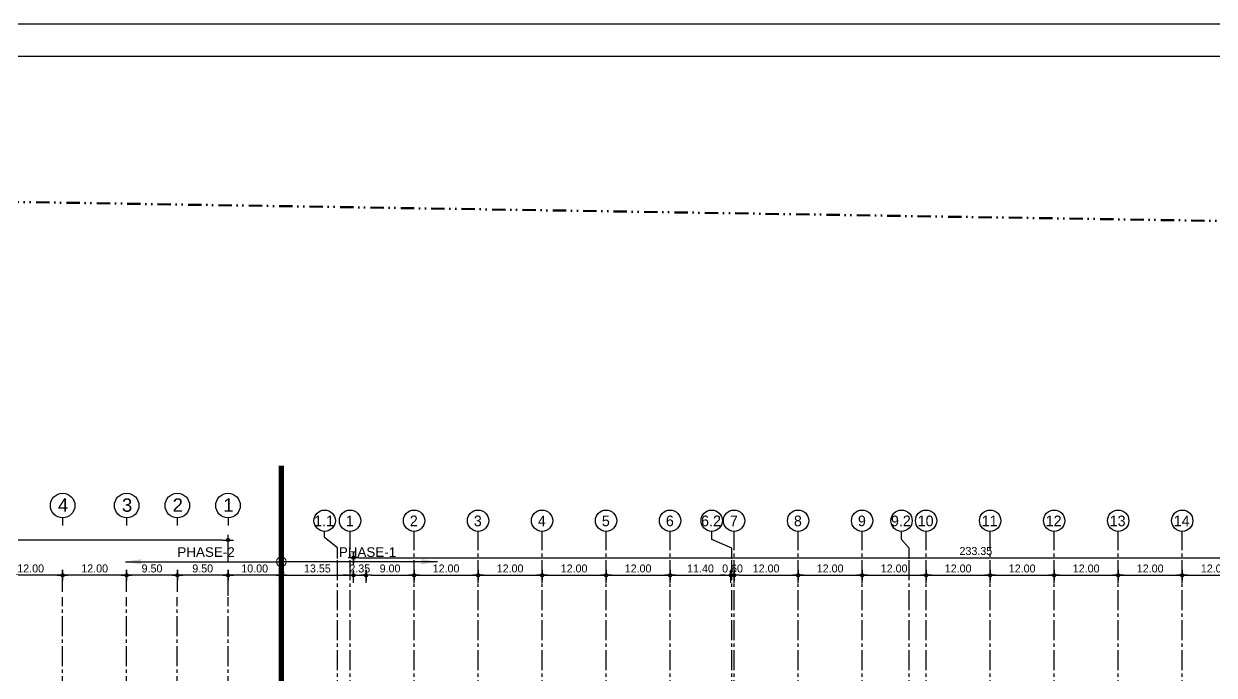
# Model space of a CAD drawing. Extents: x 692141 to 693595, y 1492301 to 1494225.
# Drawn here: x 692413.8 to 692636.9, y 1493908.6 to 1494030.7 of the extents above; entities that cross this region are included whole.
import ezdxf
from ezdxf.enums import TextEntityAlignment as Align

# ---------------------------------------------------------------- set-up
doc = ezdxf.new("R2010")
doc.units = 0
doc.header["$MEASUREMENT"] = 0
for name, pattern in [('Center 1_4_', [6746.875, 3175, -1190.625, 1190.625, -1190.625]), ('CENTER2', [1.125, 0.75, -0.125, 0.125, -0.125]), ('Dash dot dot 2', [5500, 2500, -1000, 0, -1000, 0, -1000]), ('PHANTOM', [2.5, 1.25, -0.25, 0.25, -0.25, 0.25, -0.25])]:
    doc.linetypes.add(name, pattern=pattern)
for name, color, linetype in [('A-_ANOT----_E-', 7, 'Continuous'), ('A-dimension', 1, 'Continuous'), ('Arrow dim', 2, 'Continuous'), ('Arrow dim2', 1, 'Continuous'), ('det1', 2, 'Continuous'), ('Grid', 8, 'CENTER2'), ('Layer1', 1, 'Continuous'), ('T3', 6, 'Continuous')]:
    doc.layers.add(name, color=color, linetype=linetype)
for name, color, linetype, lineweight in [('A-DETL-CNTR', 5, 'Center 1_4_', 5), ('C-PROP-LINE', 91, 'Dash dot dot 2', 35), ('S-GRID', 1, 'Continuous', 5), ('S-GRID-IDEN', 1, 'Continuous', 25)]:
    doc.layers.add(name, color=color, linetype=linetype, lineweight=lineweight)
doc.styles.add('ARIAL', font='arial.ttf')
doc.styles.add('Browallia New', font='Browallia New.ttf', dxfattribs={"height": 2000})
doc.styles.add('MASTER', font='CordiaUPC.ttf')
doc.dimstyles.new('1000-AC', dxfattribs={"dimtxt": 1.5, "dimasz": 1, "dimexe": 1, "dimexo": 1, "dimgap": 0.5, "dimtad": 1, "dimzin": 0, "dimdsep": 46, "dimtxsty": 'MASTER', "dimblk1": 'J-02', "dimblk2": 'J-01', "dimsah": 1, "dimcen": 0.09, "dimdle": 1, "dimclrd": 1, "dimclre": 8, "dimclrt": 3, "dimadec": 0, "dimazin": 0, "dimtfac": 1, "dimtix": 1, "dimtmove": 2, "dimatfit": 3, "dimldrblk": 'DOT', "dimfxl": 1, "dimtolj": 1, "dimtzin": 0, "dimarcsym": 0})
doc.dimstyles.new('1000-CC', dxfattribs={"dimtxt": 1.5, "dimasz": 1, "dimexe": 1, "dimexo": 1, "dimgap": 0.5, "dimtad": 1, "dimzin": 0, "dimdsep": 46, "dimtxsty": 'MASTER', "dimblk": 'J-01', "dimcen": 0.09, "dimdle": 1, "dimclrd": 1, "dimclre": 8, "dimclrt": 3, "dimadec": 0, "dimazin": 0, "dimtfac": 1, "dimtix": 1, "dimtmove": 2, "dimatfit": 3, "dimldrblk": 'DOT', "dimfxl": 1, "dimtolj": 1, "dimtzin": 0, "dimarcsym": 0})
doc.dimstyles.new('DIM', dxfattribs={"dimtxt": 1.5, "dimasz": 1, "dimexe": 1, "dimexo": 1, "dimgap": 1, "dimtad": 1, "dimzin": 0, "dimdsep": 46, "dimtxsty": 'ARIAL', "dimblk": 'ARCHTICK', "dimcen": 0.09, "dimdle": 1, "dimclrd": 256, "dimclre": 256, "dimclrt": 1, "dimadec": 0, "dimazin": 0, "dimtfac": 1, "dimtix": 1, "dimtofl": 0, "dimtmove": 2, "dimatfit": 0, "dimfxl": 1, "dimtolj": 1, "dimtzin": 0, "dimarcsym": 0})

# ---------------------------------------------------------------- blocks, each defined once
blk = doc.blocks.new('_ArchTick')
at = {"color": 0, "linetype": 'ByBlock', "const_width": 0.15}
blk.add_lwpolyline([(-0.5, -0.5), (0.5, 0.5)], dxfattribs=at)
blk = doc.blocks.new('Family - ___-1498953-750_00_PROPERTY LAYOUT')
at = {"layer": 'C-PROP-LINE', "lineweight": 100}
blk.add_line((-422281, 90012), (-12191, 83545), dxfattribs=at)
blk = doc.blocks.new('J-02')
at = {"layer": 'Arrow dim'}
blk.add_line((-0.5, -0.5), (0.5, 0.5), dxfattribs=at)
at = {"layer": 'Arrow dim2'}
for p, q in [((-1, 0), (1, 0)), ((0, -1), (0, 1))]:
    blk.add_line(p, q, dxfattribs=at)
blk = doc.blocks.new('J-01')
at = {"layer": 'Arrow dim'}
blk.add_circle((0, 0), 0.3, dxfattribs=at)
at = {"layer": 'Arrow dim2'}
for p, q in [((-1, 0), (1, 0)), ((0, -1), (0, 1))]:
    blk.add_line(p, q, dxfattribs=at)
blk = doc.blocks.new('*D28')
at = {"layer": 'A-dimension', "color": 8, "lineweight": -2, "transparency": 16777216}
for p, q in [((692452.05, 1493923.5), (692452.05, 1493928.34)), ((692462.05, 1493923.5), (692462.05, 1493928.34))]:
    blk.add_line(p, q, dxfattribs=at)
at = {"layer": 'A-dimension', "color": 1, "lineweight": -2, "transparency": 16777216}
blk.add_line((692461.05, 1493927.34), (692453.05, 1493927.34), dxfattribs=at)
at = {"layer": 'Defpoints', "color": 0, "transparency": 16777216}
for p in [(692452.05, 1493927.34), (692452.05, 1493922.5), (692462.05, 1493922.5)]:
    blk.add_point(p, dxfattribs=at)
at = {"layer": 'A-dimension', "color": 1, "lineweight": -2, "transparency": 16777216, "rotation": 180}
blk.add_blockref('J-01', (692452.05, 1493927.34), dxfattribs=at)
at = {"layer": 'A-dimension', "color": 1, "lineweight": -2, "transparency": 16777216}
blk.add_blockref('J-02', (692462.05, 1493927.34), dxfattribs=at)
at = {"layer": 'A-dimension', "color": 3, "transparency": 16777216, "insert": (692457.05, 1493928.6), "char_height": 1.5, "attachment_point": 5, "style": 'MASTER'}
blk.add_mtext('\\A1;10.00', dxfattribs=at)
blk = doc.blocks.new('_Dot')
at = {"color": 0, "linetype": 'ByBlock', "lineweight": -2}
blk.add_line((-0.5, 0), (-1, 0), dxfattribs=at)
at = {"color": 0, "linetype": 'ByBlock', "const_width": 0.5}
blk.add_lwpolyline([(-0.25, 0, 1), (0.25, 0, 1)], format="xyb", close=True, dxfattribs=at)
blk = doc.blocks.new('Grid - INFRA-AR_Grid Head-309054-500_00_LAYOUT')
at = {"layer": 'S-GRID-IDEN'}
blk.add_circle((0, 0), 4, dxfattribs=at)
blk = doc.blocks.new('*D36')
at = {"layer": 'A-dimension', "color": 8, "lineweight": -2, "transparency": 16777216}
for p, q in [((692475.58, 1493925.94), (692475.58, 1493928.34)), ((692477.93, 1493925.94), (692477.93, 1493928.34))]:
    blk.add_line(p, q, dxfattribs=at)
at = {"layer": 'A-dimension', "color": 1, "lineweight": -2, "transparency": 16777216}
for p, q in [((692474.58, 1493927.34), (692473.58, 1493927.34)), ((692475.58, 1493927.34), (692477.93, 1493927.34)), ((692478.93, 1493927.34), (692479.93, 1493927.34))]:
    blk.add_line(p, q, dxfattribs=at)
at = {"layer": 'Defpoints', "color": 0, "transparency": 16777216}
for p in [(692477.93, 1493927.34), (692475.58, 1493924.94), (692477.93, 1493924.94)]:
    blk.add_point(p, dxfattribs=at)
at = {"layer": 'A-dimension', "color": 1, "lineweight": -2, "transparency": 16777216}
blk.add_blockref('J-01', (692475.58, 1493927.34), dxfattribs=at)
at = {"layer": 'A-dimension', "color": 1, "lineweight": -2, "transparency": 16777216, "rotation": 180}
blk.add_blockref('J-01', (692477.93, 1493927.34), dxfattribs=at)
at = {"layer": 'A-dimension', "color": 3, "transparency": 16777216, "insert": (692476.75, 1493928.6), "char_height": 1.5, "width": 12.2158, "attachment_point": 5, "style": 'MASTER'}
blk.add_mtext('\\A1;2.35', dxfattribs=at)
blk = doc.blocks.new('*D37')
at = {"layer": 'A-dimension', "color": 8, "lineweight": -2, "transparency": 16777216}
for p, q in [((692477.93, 1493925.94), (692477.93, 1493928.34)), ((692486.93, 1493925.94), (692486.93, 1493928.34))]:
    blk.add_line(p, q, dxfattribs=at)
at = {"layer": 'A-dimension', "color": 1, "lineweight": -2, "transparency": 16777216}
blk.add_line((692478.93, 1493927.34), (692485.93, 1493927.34), dxfattribs=at)
at = {"layer": 'Defpoints', "color": 0, "transparency": 16777216}
for p in [(692486.93, 1493927.34), (692477.93, 1493924.94), (692486.93, 1493924.94)]:
    blk.add_point(p, dxfattribs=at)
at = {"layer": 'A-dimension', "color": 1, "lineweight": -2, "transparency": 16777216, "rotation": 180}
blk.add_blockref('J-01', (692477.93, 1493927.34), dxfattribs=at)
at = {"layer": 'A-dimension', "color": 1, "lineweight": -2, "transparency": 16777216}
blk.add_blockref('J-01', (692486.93, 1493927.34), dxfattribs=at)
at = {"layer": 'A-dimension', "color": 3, "transparency": 16777216, "insert": (692482.43, 1493928.6), "char_height": 1.5, "width": 12.2158, "attachment_point": 5, "style": 'MASTER'}
blk.add_mtext('\\A1;9.00', dxfattribs=at)
blk = doc.blocks.new('*D38')
at = {"layer": 'A-dimension', "color": 8, "lineweight": -2, "transparency": 16777216}
for p, q in [((692486.93, 1493925.94), (692486.93, 1493928.34)), ((692498.93, 1493925.94), (692498.93, 1493928.34))]:
    blk.add_line(p, q, dxfattribs=at)
at = {"layer": 'A-dimension', "color": 1, "lineweight": -2, "transparency": 16777216}
blk.add_line((692487.93, 1493927.34), (692497.93, 1493927.34), dxfattribs=at)
at = {"layer": 'Defpoints', "color": 0, "transparency": 16777216}
for p in [(692498.93, 1493927.34), (692486.93, 1493924.94), (692498.93, 1493924.94)]:
    blk.add_point(p, dxfattribs=at)
at = {"layer": 'A-dimension', "color": 1, "lineweight": -2, "transparency": 16777216, "rotation": 180}
blk.add_blockref('J-01', (692486.93, 1493927.34), dxfattribs=at)
at = {"layer": 'A-dimension', "color": 1, "lineweight": -2, "transparency": 16777216}
blk.add_blockref('J-01', (692498.93, 1493927.34), dxfattribs=at)
at = {"layer": 'A-dimension', "color": 3, "transparency": 16777216, "insert": (692492.93, 1493928.6), "char_height": 1.5, "width": 15.2698, "attachment_point": 5, "style": 'MASTER'}
blk.add_mtext('\\A1;12.00', dxfattribs=at)
blk = doc.blocks.new('*D39')
at = {"layer": 'A-dimension', "color": 8, "lineweight": -2, "transparency": 16777216}
for p, q in [((692498.93, 1493925.94), (692498.93, 1493928.34)), ((692510.93, 1493925.94), (692510.93, 1493928.34))]:
    blk.add_line(p, q, dxfattribs=at)
at = {"layer": 'A-dimension', "color": 1, "lineweight": -2, "transparency": 16777216}
blk.add_line((692499.93, 1493927.34), (692509.93, 1493927.34), dxfattribs=at)
at = {"layer": 'Defpoints', "color": 0, "transparency": 16777216}
for p in [(692510.93, 1493927.34), (692498.93, 1493924.94), (692510.93, 1493924.94)]:
    blk.add_point(p, dxfattribs=at)
at = {"layer": 'A-dimension', "color": 1, "lineweight": -2, "transparency": 16777216, "rotation": 180}
blk.add_blockref('J-01', (692498.93, 1493927.34), dxfattribs=at)
at = {"layer": 'A-dimension', "color": 1, "lineweight": -2, "transparency": 16777216}
blk.add_blockref('J-01', (692510.93, 1493927.34), dxfattribs=at)
at = {"layer": 'A-dimension', "color": 3, "transparency": 16777216, "insert": (692504.93, 1493928.6), "char_height": 1.5, "width": 15.2698, "attachment_point": 5, "style": 'MASTER'}
blk.add_mtext('\\A1;12.00', dxfattribs=at)
blk = doc.blocks.new('*D40')
at = {"layer": 'A-dimension', "color": 8, "lineweight": -2, "transparency": 16777216}
for p, q in [((692510.93, 1493925.94), (692510.93, 1493928.34)), ((692522.93, 1493925.94), (692522.93, 1493928.34))]:
    blk.add_line(p, q, dxfattribs=at)
at = {"layer": 'A-dimension', "color": 1, "lineweight": -2, "transparency": 16777216}
blk.add_line((692511.93, 1493927.34), (692521.93, 1493927.34), dxfattribs=at)
at = {"layer": 'Defpoints', "color": 0, "transparency": 16777216}
for p in [(692522.93, 1493927.34), (692510.93, 1493924.94), (692522.93, 1493924.94)]:
    blk.add_point(p, dxfattribs=at)
at = {"layer": 'A-dimension', "color": 1, "lineweight": -2, "transparency": 16777216, "rotation": 180}
blk.add_blockref('J-01', (692510.93, 1493927.34), dxfattribs=at)
at = {"layer": 'A-dimension', "color": 1, "lineweight": -2, "transparency": 16777216}
blk.add_blockref('J-01', (692522.93, 1493927.34), dxfattribs=at)
at = {"layer": 'A-dimension', "color": 3, "transparency": 16777216, "insert": (692516.93, 1493928.6), "char_height": 1.5, "width": 15.2698, "attachment_point": 5, "style": 'MASTER'}
blk.add_mtext('\\A1;12.00', dxfattribs=at)
blk = doc.blocks.new('*D41')
at = {"layer": 'A-dimension', "color": 8, "lineweight": -2, "transparency": 16777216}
for p, q in [((692522.93, 1493925.94), (692522.93, 1493928.34)), ((692534.93, 1493925.94), (692534.93, 1493928.34))]:
    blk.add_line(p, q, dxfattribs=at)
at = {"layer": 'A-dimension', "color": 1, "lineweight": -2, "transparency": 16777216}
blk.add_line((692523.93, 1493927.34), (692533.93, 1493927.34), dxfattribs=at)
at = {"layer": 'Defpoints', "color": 0, "transparency": 16777216}
for p in [(692534.93, 1493927.34), (692522.93, 1493924.94), (692534.93, 1493924.94)]:
    blk.add_point(p, dxfattribs=at)
at = {"layer": 'A-dimension', "color": 1, "lineweight": -2, "transparency": 16777216, "rotation": 180}
blk.add_blockref('J-01', (692522.93, 1493927.34), dxfattribs=at)
at = {"layer": 'A-dimension', "color": 1, "lineweight": -2, "transparency": 16777216}
blk.add_blockref('J-01', (692534.93, 1493927.34), dxfattribs=at)
at = {"layer": 'A-dimension', "color": 3, "transparency": 16777216, "insert": (692528.93, 1493928.6), "char_height": 1.5, "width": 15.2698, "attachment_point": 5, "style": 'MASTER'}
blk.add_mtext('\\A1;12.00', dxfattribs=at)
blk = doc.blocks.new('*D42')
at = {"layer": 'A-dimension', "color": 8, "lineweight": -2, "transparency": 16777216}
for p, q in [((692534.93, 1493925.94), (692534.93, 1493928.34)), ((692546.33, 1493925.94), (692546.33, 1493928.34))]:
    blk.add_line(p, q, dxfattribs=at)
at = {"layer": 'A-dimension', "color": 1, "lineweight": -2, "transparency": 16777216}
blk.add_line((692535.93, 1493927.34), (692545.33, 1493927.34), dxfattribs=at)
at = {"layer": 'Defpoints', "color": 0, "transparency": 16777216}
for p in [(692546.33, 1493927.34), (692534.93, 1493924.94), (692546.33, 1493924.94)]:
    blk.add_point(p, dxfattribs=at)
at = {"layer": 'A-dimension', "color": 1, "lineweight": -2, "transparency": 16777216, "rotation": 180}
blk.add_blockref('J-01', (692534.93, 1493927.34), dxfattribs=at)
at = {"layer": 'A-dimension', "color": 1, "lineweight": -2, "transparency": 16777216}
blk.add_blockref('J-01', (692546.33, 1493927.34), dxfattribs=at)
at = {"layer": 'A-dimension', "color": 3, "transparency": 16777216, "insert": (692540.63, 1493928.6), "char_height": 1.5, "width": 15.2698, "attachment_point": 5, "style": 'MASTER'}
blk.add_mtext('\\A1;11.40', dxfattribs=at)
blk = doc.blocks.new('*D43')
at = {"layer": 'A-dimension', "color": 8, "lineweight": -2, "transparency": 16777216}
for p, q in [((692546.33, 1493925.94), (692546.33, 1493928.34)), ((692546.93, 1493925.94), (692546.93, 1493928.34))]:
    blk.add_line(p, q, dxfattribs=at)
at = {"layer": 'A-dimension', "color": 1, "lineweight": -2, "transparency": 16777216}
for p, q in [((692545.33, 1493927.34), (692544.33, 1493927.34)), ((692546.33, 1493927.34), (692546.93, 1493927.34)), ((692547.93, 1493927.34), (692548.93, 1493927.34))]:
    blk.add_line(p, q, dxfattribs=at)
at = {"layer": 'Defpoints', "color": 0, "transparency": 16777216}
for p in [(692546.93, 1493927.34), (692546.33, 1493924.94), (692546.93, 1493924.94)]:
    blk.add_point(p, dxfattribs=at)
at = {"layer": 'A-dimension', "color": 1, "lineweight": -2, "transparency": 16777216}
blk.add_blockref('J-01', (692546.33, 1493927.34), dxfattribs=at)
at = {"layer": 'A-dimension', "color": 1, "lineweight": -2, "transparency": 16777216, "rotation": 180}
blk.add_blockref('J-01', (692546.93, 1493927.34), dxfattribs=at)
at = {"layer": 'A-dimension', "color": 3, "transparency": 16777216, "insert": (692546.63, 1493928.6), "char_height": 1.5, "width": 9.1619, "attachment_point": 5, "style": 'MASTER'}
blk.add_mtext('\\A1;0.60', dxfattribs=at)
blk = doc.blocks.new('*D44')
at = {"layer": 'A-dimension', "color": 8, "lineweight": -2, "transparency": 16777216}
for p, q in [((692546.93, 1493925.94), (692546.93, 1493928.34)), ((692558.93, 1493925.94), (692558.93, 1493928.34))]:
    blk.add_line(p, q, dxfattribs=at)
at = {"layer": 'A-dimension', "color": 1, "lineweight": -2, "transparency": 16777216}
blk.add_line((692547.93, 1493927.34), (692557.93, 1493927.34), dxfattribs=at)
at = {"layer": 'Defpoints', "color": 0, "transparency": 16777216}
for p in [(692558.93, 1493927.34), (692546.93, 1493924.94), (692558.93, 1493924.94)]:
    blk.add_point(p, dxfattribs=at)
at = {"layer": 'A-dimension', "color": 1, "lineweight": -2, "transparency": 16777216, "rotation": 180}
blk.add_blockref('J-01', (692546.93, 1493927.34), dxfattribs=at)
at = {"layer": 'A-dimension', "color": 1, "lineweight": -2, "transparency": 16777216}
blk.add_blockref('J-01', (692558.93, 1493927.34), dxfattribs=at)
at = {"layer": 'A-dimension', "color": 3, "transparency": 16777216, "insert": (692552.93, 1493928.6), "char_height": 1.5, "width": 15.2698, "attachment_point": 5, "style": 'MASTER'}
blk.add_mtext('\\A1;12.00', dxfattribs=at)
blk = doc.blocks.new('*D45')
at = {"layer": 'A-dimension', "color": 8, "lineweight": -2, "transparency": 16777216}
for p, q in [((692558.93, 1493925.94), (692558.93, 1493928.34)), ((692570.93, 1493925.94), (692570.93, 1493928.34))]:
    blk.add_line(p, q, dxfattribs=at)
at = {"layer": 'A-dimension', "color": 1, "lineweight": -2, "transparency": 16777216}
blk.add_line((692559.93, 1493927.34), (692569.93, 1493927.34), dxfattribs=at)
at = {"layer": 'Defpoints', "color": 0, "transparency": 16777216}
for p in [(692570.93, 1493927.34), (692558.93, 1493924.94), (692570.93, 1493924.94)]:
    blk.add_point(p, dxfattribs=at)
at = {"layer": 'A-dimension', "color": 1, "lineweight": -2, "transparency": 16777216, "rotation": 180}
blk.add_blockref('J-01', (692558.93, 1493927.34), dxfattribs=at)
at = {"layer": 'A-dimension', "color": 1, "lineweight": -2, "transparency": 16777216}
blk.add_blockref('J-01', (692570.93, 1493927.34), dxfattribs=at)
at = {"layer": 'A-dimension', "color": 3, "transparency": 16777216, "insert": (692564.93, 1493928.6), "char_height": 1.5, "width": 15.2698, "attachment_point": 5, "style": 'MASTER'}
blk.add_mtext('\\A1;12.00', dxfattribs=at)
blk = doc.blocks.new('*D46')
at = {"layer": 'A-dimension', "color": 8, "lineweight": -2, "transparency": 16777216}
for p, q in [((692570.93, 1493925.94), (692570.93, 1493928.34)), ((692582.93, 1493925.94), (692582.93, 1493928.34))]:
    blk.add_line(p, q, dxfattribs=at)
at = {"layer": 'A-dimension', "color": 1, "lineweight": -2, "transparency": 16777216}
blk.add_line((692571.93, 1493927.34), (692581.93, 1493927.34), dxfattribs=at)
at = {"layer": 'Defpoints', "color": 0, "transparency": 16777216}
for p in [(692582.93, 1493927.34), (692570.93, 1493924.94), (692582.93, 1493924.94)]:
    blk.add_point(p, dxfattribs=at)
at = {"layer": 'A-dimension', "color": 1, "lineweight": -2, "transparency": 16777216, "rotation": 180}
blk.add_blockref('J-01', (692570.93, 1493927.34), dxfattribs=at)
at = {"layer": 'A-dimension', "color": 1, "lineweight": -2, "transparency": 16777216}
blk.add_blockref('J-01', (692582.93, 1493927.34), dxfattribs=at)
at = {"layer": 'A-dimension', "color": 3, "transparency": 16777216, "insert": (692576.93, 1493928.6), "char_height": 1.5, "width": 15.2698, "attachment_point": 5, "style": 'MASTER'}
blk.add_mtext('\\A1;12.00', dxfattribs=at)
blk = doc.blocks.new('*D47')
at = {"layer": 'A-dimension', "color": 8, "lineweight": -2, "transparency": 16777216}
for p, q in [((692582.93, 1493925.94), (692582.93, 1493928.34)), ((692594.93, 1493925.94), (692594.93, 1493928.34))]:
    blk.add_line(p, q, dxfattribs=at)
at = {"layer": 'A-dimension', "color": 1, "lineweight": -2, "transparency": 16777216}
blk.add_line((692583.93, 1493927.34), (692593.93, 1493927.34), dxfattribs=at)
at = {"layer": 'Defpoints', "color": 0, "transparency": 16777216}
for p in [(692594.93, 1493927.34), (692582.93, 1493924.94), (692594.93, 1493924.94)]:
    blk.add_point(p, dxfattribs=at)
at = {"layer": 'A-dimension', "color": 1, "lineweight": -2, "transparency": 16777216, "rotation": 180}
blk.add_blockref('J-01', (692582.93, 1493927.34), dxfattribs=at)
at = {"layer": 'A-dimension', "color": 1, "lineweight": -2, "transparency": 16777216}
blk.add_blockref('J-01', (692594.93, 1493927.34), dxfattribs=at)
at = {"layer": 'A-dimension', "color": 3, "transparency": 16777216, "insert": (692588.93, 1493928.6), "char_height": 1.5, "width": 15.2698, "attachment_point": 5, "style": 'MASTER'}
blk.add_mtext('\\A1;12.00', dxfattribs=at)
blk = doc.blocks.new('*D48')
at = {"layer": 'A-dimension', "color": 8, "lineweight": -2, "transparency": 16777216}
for p, q in [((692594.93, 1493925.94), (692594.93, 1493928.34)), ((692606.93, 1493925.94), (692606.93, 1493928.34))]:
    blk.add_line(p, q, dxfattribs=at)
at = {"layer": 'A-dimension', "color": 1, "lineweight": -2, "transparency": 16777216}
blk.add_line((692595.93, 1493927.34), (692605.93, 1493927.34), dxfattribs=at)
at = {"layer": 'Defpoints', "color": 0, "transparency": 16777216}
for p in [(692606.93, 1493927.34), (692594.93, 1493924.94), (692606.93, 1493924.94)]:
    blk.add_point(p, dxfattribs=at)
at = {"layer": 'A-dimension', "color": 1, "lineweight": -2, "transparency": 16777216, "rotation": 180}
blk.add_blockref('J-01', (692594.93, 1493927.34), dxfattribs=at)
at = {"layer": 'A-dimension', "color": 1, "lineweight": -2, "transparency": 16777216}
blk.add_blockref('J-01', (692606.93, 1493927.34), dxfattribs=at)
at = {"layer": 'A-dimension', "color": 3, "transparency": 16777216, "insert": (692600.93, 1493928.6), "char_height": 1.5, "width": 15.2698, "attachment_point": 5, "style": 'MASTER'}
blk.add_mtext('\\A1;12.00', dxfattribs=at)
blk = doc.blocks.new('*D49')
at = {"layer": 'A-dimension', "color": 8, "lineweight": -2, "transparency": 16777216}
for p, q in [((692606.93, 1493925.94), (692606.93, 1493928.34)), ((692618.93, 1493925.94), (692618.93, 1493928.34))]:
    blk.add_line(p, q, dxfattribs=at)
at = {"layer": 'A-dimension', "color": 1, "lineweight": -2, "transparency": 16777216}
blk.add_line((692607.93, 1493927.34), (692617.93, 1493927.34), dxfattribs=at)
at = {"layer": 'Defpoints', "color": 0, "transparency": 16777216}
for p in [(692618.93, 1493927.34), (692606.93, 1493924.94), (692618.93, 1493924.94)]:
    blk.add_point(p, dxfattribs=at)
at = {"layer": 'A-dimension', "color": 1, "lineweight": -2, "transparency": 16777216, "rotation": 180}
blk.add_blockref('J-01', (692606.93, 1493927.34), dxfattribs=at)
at = {"layer": 'A-dimension', "color": 1, "lineweight": -2, "transparency": 16777216}
blk.add_blockref('J-01', (692618.93, 1493927.34), dxfattribs=at)
at = {"layer": 'A-dimension', "color": 3, "transparency": 16777216, "insert": (692612.93, 1493928.6), "char_height": 1.5, "width": 15.2698, "attachment_point": 5, "style": 'MASTER'}
blk.add_mtext('\\A1;12.00', dxfattribs=at)
blk = doc.blocks.new('*D50')
at = {"layer": 'A-dimension', "color": 8, "lineweight": -2, "transparency": 16777216}
for p, q in [((692618.93, 1493925.94), (692618.93, 1493928.34)), ((692630.93, 1493925.94), (692630.93, 1493928.34))]:
    blk.add_line(p, q, dxfattribs=at)
at = {"layer": 'A-dimension', "color": 1, "lineweight": -2, "transparency": 16777216}
blk.add_line((692619.93, 1493927.34), (692629.93, 1493927.34), dxfattribs=at)
at = {"layer": 'Defpoints', "color": 0, "transparency": 16777216}
for p in [(692630.93, 1493927.34), (692618.93, 1493924.94), (692630.93, 1493924.94)]:
    blk.add_point(p, dxfattribs=at)
at = {"layer": 'A-dimension', "color": 1, "lineweight": -2, "transparency": 16777216, "rotation": 180}
blk.add_blockref('J-01', (692618.93, 1493927.34), dxfattribs=at)
at = {"layer": 'A-dimension', "color": 1, "lineweight": -2, "transparency": 16777216}
blk.add_blockref('J-01', (692630.93, 1493927.34), dxfattribs=at)
at = {"layer": 'A-dimension', "color": 3, "transparency": 16777216, "insert": (692624.93, 1493928.6), "char_height": 1.5, "width": 15.2698, "attachment_point": 5, "style": 'MASTER'}
blk.add_mtext('\\A1;12.00', dxfattribs=at)
blk = doc.blocks.new('*D51')
at = {"layer": 'A-dimension', "color": 8, "lineweight": -2, "transparency": 16777216}
for p, q in [((692630.93, 1493925.94), (692630.93, 1493928.34)), ((692642.93, 1493925.94), (692642.93, 1493928.34))]:
    blk.add_line(p, q, dxfattribs=at)
at = {"layer": 'A-dimension', "color": 1, "lineweight": -2, "transparency": 16777216}
blk.add_line((692631.93, 1493927.34), (692641.93, 1493927.34), dxfattribs=at)
at = {"layer": 'Defpoints', "color": 0, "transparency": 16777216}
for p in [(692642.93, 1493927.34), (692630.93, 1493924.94), (692642.93, 1493924.94)]:
    blk.add_point(p, dxfattribs=at)
at = {"layer": 'A-dimension', "color": 1, "lineweight": -2, "transparency": 16777216, "rotation": 180}
blk.add_blockref('J-01', (692630.93, 1493927.34), dxfattribs=at)
at = {"layer": 'A-dimension', "color": 1, "lineweight": -2, "transparency": 16777216}
blk.add_blockref('J-01', (692642.93, 1493927.34), dxfattribs=at)
at = {"layer": 'A-dimension', "color": 3, "transparency": 16777216, "insert": (692636.93, 1493928.6), "char_height": 1.5, "width": 15.2698, "attachment_point": 5, "style": 'MASTER'}
blk.add_mtext('\\A1;12.00', dxfattribs=at)
blk = doc.blocks.new('*D32')
at = {"layer": 'A-dimension', "color": 8, "lineweight": -2, "transparency": 16777216}
for p, q in [((692475.58, 1493929.22), (692475.58, 1493931.62)), ((692708.93, 1493929.22), (692708.93, 1493931.62))]:
    blk.add_line(p, q, dxfattribs=at)
at = {"layer": 'A-dimension', "color": 1, "lineweight": -2, "transparency": 16777216}
blk.add_line((692476.58, 1493930.62), (692707.93, 1493930.62), dxfattribs=at)
at = {"layer": 'Defpoints', "color": 0, "transparency": 16777216}
for p in [(692708.93, 1493930.62), (692475.58, 1493928.22), (692708.93, 1493928.22)]:
    blk.add_point(p, dxfattribs=at)
at = {"layer": 'A-dimension', "color": 1, "lineweight": -2, "transparency": 16777216, "rotation": 180}
blk.add_blockref('J-01', (692475.58, 1493930.62), dxfattribs=at)
at = {"layer": 'A-dimension', "color": 1, "lineweight": -2, "transparency": 16777216}
blk.add_blockref('J-01', (692708.93, 1493930.62), dxfattribs=at)
at = {"layer": 'A-dimension', "color": 3, "transparency": 16777216, "insert": (692592.25, 1493931.88), "char_height": 1.5, "width": 18.3237, "attachment_point": 5, "style": 'MASTER'}
blk.add_mtext('\\A1;233.35', dxfattribs=at)
blk = doc.blocks.new('*D33')
at = {"layer": 'A-dimension', "color": 8, "lineweight": -2, "transparency": 16777216}
for p, q in [((692462.03, 1493925.94), (692462.03, 1493928.34)), ((692475.58, 1493925.94), (692475.58, 1493928.34))]:
    blk.add_line(p, q, dxfattribs=at)
at = {"layer": 'A-dimension', "color": 1, "lineweight": -2, "transparency": 16777216}
blk.add_line((692463.03, 1493927.34), (692474.58, 1493927.34), dxfattribs=at)
at = {"layer": 'Defpoints', "color": 0, "transparency": 16777216}
for p in [(692475.58, 1493927.34), (692462.03, 1493924.94), (692475.58, 1493924.94)]:
    blk.add_point(p, dxfattribs=at)
at = {"layer": 'A-dimension', "color": 1, "lineweight": -2, "transparency": 16777216, "rotation": 180}
blk.add_blockref('J-01', (692462.03, 1493927.34), dxfattribs=at)
at = {"layer": 'A-dimension', "color": 1, "lineweight": -2, "transparency": 16777216}
blk.add_blockref('J-01', (692475.58, 1493927.34), dxfattribs=at)
at = {"layer": 'A-dimension', "color": 3, "transparency": 16777216, "insert": (692468.8, 1493928.6), "char_height": 1.5, "width": 15.2698, "attachment_point": 5, "style": 'MASTER'}
blk.add_mtext('\\A1;13.55', dxfattribs=at)
blk = doc.blocks.new('*D328')
at = {"layer": 'A-dimension', "color": 8, "lineweight": -2, "transparency": 16777216}
for p, q in [((692442.55, 1493923.5), (692442.55, 1493927.6)), ((692452.05, 1493923.5), (692452.05, 1493927.6))]:
    blk.add_line(p, q, dxfattribs=at)
at = {"layer": 'A-dimension', "color": 1, "lineweight": -2, "transparency": 16777216}
blk.add_line((692451.05, 1493926.6), (692443.55, 1493926.6), dxfattribs=at)
at = {"layer": 'Defpoints', "color": 0, "transparency": 16777216}
for p in [(692442.55, 1493926.6), (692442.55, 1493922.5), (692452.05, 1493922.5)]:
    blk.add_point(p, dxfattribs=at)
at = {"layer": 'A-dimension', "color": 1, "lineweight": -2, "transparency": 16777216, "rotation": 180}
blk.add_blockref('J-01', (692442.55, 1493926.6), dxfattribs=at)
at = {"layer": 'A-dimension', "color": 1, "lineweight": -2, "transparency": 16777216}
blk.add_blockref('J-01', (692452.05, 1493926.6), dxfattribs=at)
at = {"layer": 'A-dimension', "color": 3, "transparency": 16777216, "insert": (692447.3, 1493927.86), "char_height": 1.5, "attachment_point": 5, "style": 'MASTER'}
blk.add_mtext('\\A1;9.50', dxfattribs=at)
blk = doc.blocks.new('*D329')
at = {"layer": 'A-dimension', "color": 8, "lineweight": -2, "transparency": 16777216}
for p, q in [((692330.05, 1493928.6), (692330.05, 1493934.2)), ((692452.05, 1493929.04), (692452.05, 1493934.2))]:
    blk.add_line(p, q, dxfattribs=at)
at = {"layer": 'A-dimension', "color": 1, "lineweight": -2, "transparency": 16777216}
blk.add_line((692451.05, 1493933.2), (692331.05, 1493933.2), dxfattribs=at)
at = {"layer": 'Defpoints', "color": 0, "transparency": 16777216}
for p in [(692330.05, 1493933.2), (692452.05, 1493928.04), (692330.05, 1493927.6)]:
    blk.add_point(p, dxfattribs=at)
at = {"layer": 'A-dimension', "color": 1, "lineweight": -2, "transparency": 16777216, "rotation": 180}
blk.add_blockref('J-01', (692330.05, 1493933.2), dxfattribs=at)
at = {"layer": 'A-dimension', "color": 1, "lineweight": -2, "transparency": 16777216}
blk.add_blockref('J-01', (692452.05, 1493933.2), dxfattribs=at)
at = {"layer": 'A-dimension', "color": 3, "transparency": 16777216, "insert": (692391.05, 1493934.46), "char_height": 1.5, "attachment_point": 5, "style": 'MASTER'}
blk.add_mtext('\\A1;122.00', dxfattribs=at)
blk = doc.blocks.new('*D330')
at = {"layer": 'A-dimension', "color": 8, "lineweight": -2, "transparency": 16777216}
for p, q in [((692433.05, 1493923.5), (692433.05, 1493927.6)), ((692442.55, 1493923.5), (692442.55, 1493927.6))]:
    blk.add_line(p, q, dxfattribs=at)
at = {"layer": 'A-dimension', "color": 1, "lineweight": -2, "transparency": 16777216}
blk.add_line((692441.55, 1493926.6), (692434.05, 1493926.6), dxfattribs=at)
at = {"layer": 'Defpoints', "color": 0, "transparency": 16777216}
for p in [(692433.05, 1493926.6), (692433.05, 1493922.5), (692442.55, 1493922.5)]:
    blk.add_point(p, dxfattribs=at)
at = {"layer": 'A-dimension', "color": 1, "lineweight": -2, "transparency": 16777216, "rotation": 180}
blk.add_blockref('J-01', (692433.05, 1493926.6), dxfattribs=at)
at = {"layer": 'A-dimension', "color": 1, "lineweight": -2, "transparency": 16777216}
blk.add_blockref('J-01', (692442.55, 1493926.6), dxfattribs=at)
at = {"layer": 'A-dimension', "color": 3, "transparency": 16777216, "insert": (692437.8, 1493927.86), "char_height": 1.5, "attachment_point": 5, "style": 'MASTER'}
blk.add_mtext('\\A1;9.50', dxfattribs=at)
blk = doc.blocks.new('*D331')
at = {"layer": 'A-dimension', "color": 8, "lineweight": -2, "transparency": 16777216}
for p, q in [((692421.05, 1493923.5), (692421.05, 1493927.6)), ((692433.05, 1493923.5), (692433.05, 1493927.6))]:
    blk.add_line(p, q, dxfattribs=at)
at = {"layer": 'A-dimension', "color": 1, "lineweight": -2, "transparency": 16777216}
blk.add_line((692432.05, 1493926.6), (692422.05, 1493926.6), dxfattribs=at)
at = {"layer": 'Defpoints', "color": 0, "transparency": 16777216}
for p in [(692421.05, 1493926.6), (692421.05, 1493922.5), (692433.05, 1493922.5)]:
    blk.add_point(p, dxfattribs=at)
at = {"layer": 'A-dimension', "color": 1, "lineweight": -2, "transparency": 16777216, "rotation": 180}
blk.add_blockref('J-01', (692421.05, 1493926.6), dxfattribs=at)
at = {"layer": 'A-dimension', "color": 1, "lineweight": -2, "transparency": 16777216}
blk.add_blockref('J-01', (692433.05, 1493926.6), dxfattribs=at)
at = {"layer": 'A-dimension', "color": 3, "transparency": 16777216, "insert": (692427.05, 1493927.86), "char_height": 1.5, "attachment_point": 5, "style": 'MASTER'}
blk.add_mtext('\\A1;12.00', dxfattribs=at)
blk = doc.blocks.new('*D332')
at = {"layer": 'A-dimension', "color": 8, "lineweight": -2, "transparency": 16777216}
for p, q in [((692409.05, 1493923.5), (692409.05, 1493927.6)), ((692421.05, 1493923.5), (692421.05, 1493927.6))]:
    blk.add_line(p, q, dxfattribs=at)
at = {"layer": 'A-dimension', "color": 1, "lineweight": -2, "transparency": 16777216}
blk.add_line((692420.05, 1493926.6), (692410.05, 1493926.6), dxfattribs=at)
at = {"layer": 'Defpoints', "color": 0, "transparency": 16777216}
for p in [(692409.05, 1493926.6), (692409.05, 1493922.5), (692421.05, 1493922.5)]:
    blk.add_point(p, dxfattribs=at)
at = {"layer": 'A-dimension', "color": 1, "lineweight": -2, "transparency": 16777216, "rotation": 180}
blk.add_blockref('J-01', (692409.05, 1493926.6), dxfattribs=at)
at = {"layer": 'A-dimension', "color": 1, "lineweight": -2, "transparency": 16777216}
blk.add_blockref('J-01', (692421.05, 1493926.6), dxfattribs=at)
at = {"layer": 'A-dimension', "color": 3, "transparency": 16777216, "insert": (692415.05, 1493927.86), "char_height": 1.5, "attachment_point": 5, "style": 'MASTER'}
blk.add_mtext('\\A1;12.00', dxfattribs=at)
blk = doc.blocks.new('GRID-LAYOUT-PH2')
at = {"layer": 'Grid', "ltscale": 5}
for points in [[(692421.049, 1493718.283), (692421.049, 1493922.495)], [(692433.049, 1493718.283), (692433.049, 1493922.495)], [(692442.549, 1493718.283), (692442.549, 1493922.495)], [(692452.049, 1493718.283), (692452.049, 1493922.495)]]:
    blk.add_lwpolyline(points, dxfattribs=at)
at = {"layer": 'Layer1'}
for points in [[(692421.049, 1493937.365), (692421.049, 1493935.937)], [(692433.049, 1493937.365), (692433.049, 1493935.937)], [(692442.549, 1493937.365), (692442.549, 1493935.937)], [(692452.049, 1493937.365), (692452.049, 1493935.937)]]:
    blk.add_lwpolyline(points, dxfattribs=at)
for centre in [(692421.049, 1493939.668), (692433.049, 1493939.668), (692442.549, 1493939.668), (692452.049, 1493939.668)]:
    blk.add_circle(centre, 2.303, dxfattribs=at)
at = {"layer": 'T3', "linetype": 'Continuous', "lineweight": 0, "style": 'ARIAL'}
for s, p in [('4', (692422.099, 1493939.748)), ('3', (692434.099, 1493939.748)), ('2', (692443.599, 1493939.748)), ('1', (692453.099, 1493939.748))]:
    blk.add_text(s, height=2.5, dxfattribs=at).set_placement(p, align=Align.MIDDLE_RIGHT)
at = {"layer": 'A-dimension'}
for base, p1, p2, picture, middle in [((692330.049, 1493933.201), (692452.049, 1493928.042), (692330.049, 1493927.596), '*D329', (692391.049, 1493934.464)), ((692409.049, 1493926.596), (692421.049, 1493922.495), (692409.049, 1493922.495), '*D332', (692415.049, 1493927.859)), ((692421.049, 1493926.596), (692433.049, 1493922.495), (692421.049, 1493922.495), '*D331', (692427.049, 1493927.859)), ((692433.049, 1493926.596), (692442.549, 1493922.495), (692433.049, 1493922.495), '*D330', (692437.799, 1493927.859)), ((692442.549, 1493926.596), (692452.049, 1493922.495), (692442.549, 1493922.495), '*D328', (692447.299, 1493927.859))]:
    dim = blk.add_linear_dim(base=base, p1=p1, p2=p2, dimstyle='1000-CC', dxfattribs=at)
    dim.commit()
    dim.dimension.update_dxf_attribs({"geometry": picture, "text_midpoint": middle})

msp = doc.modelspace()

# ---------------------------------------------------------------- linework, layer by layer
at = {"color": 20, "linetype": 'PHANTOM', "ltscale": 5, "true_color": 0xff3333, "const_width": 1}
msp.add_lwpolyline([(692462.049, 1493947.869), (692462.049, 1493722.373)], dxfattribs=at)
at = {"color": 240, "lineweight": 0, "ltscale": 20}
for centre in [(692462.041, 1493929.864), (692462.041, 1493929.864), (692462.049, 1493929.864), (692462.049, 1493929.864), (692462.057, 1493929.864), (692462.057, 1493929.864)]:
    msp.add_circle(centre, 0.905, dxfattribs=at)
at = {"layer": 'A-DETL-CNTR'}
msp.add_line((692462.029, 1493908.793), (692462.029, 1493925.096), dxfattribs=at)
at = {"layer": 'det1', "color": 9}
msp.add_lwpolyline([(692262.64, 1494030.749), (692775.607, 1494030.749), (692775.607, 1493670.912), (692262.64, 1493670.912)], close=True, dxfattribs=at)
at = {"layer": 'det1', "color": 8}
msp.add_lwpolyline([(692769.549, 1493676.97), (692268.698, 1493676.97), (692268.698, 1494024.691), (692769.549, 1494024.691)], close=True, dxfattribs=at)
at = {"layer": 'Grid', "ltscale": 5}
for p, q in [((692474.929, 1493718.283), (692474.929, 1493933.568)), ((692486.929, 1493718.283), (692486.929, 1493933.568)), ((692498.929, 1493718.283), (692498.929, 1493933.568)), ((692510.929, 1493718.283), (692510.929, 1493933.568)), ((692522.929, 1493718.283), (692522.929, 1493933.568)), ((692534.929, 1493718.283), (692534.929, 1493933.568)), ((692546.929, 1493718.283), (692546.929, 1493933.568)), ((692558.929, 1493718.283), (692558.929, 1493933.568)), ((692570.929, 1493718.283), (692570.929, 1493933.568)), ((692582.929, 1493718.283), (692582.929, 1493933.568)), ((692594.929, 1493718.283), (692594.929, 1493933.568)), ((692606.929, 1493718.283), (692606.929, 1493933.568)), ((692618.929, 1493718.283), (692618.929, 1493933.568)), ((692630.929, 1493718.283), (692630.929, 1493933.568)), ((692472.579, 1493718.283), (692472.579, 1493930.472)), ((692546.529, 1493718.283), (692546.529, 1493930.42)), ((692579.729, 1493718.283), (692579.729, 1493930.42))]:
    msp.add_line(p, q, dxfattribs=at)
at = {"layer": 'Grid', "ltscale": 10}
msp.add_lwpolyline([(692462.049, 1493718.283), (692462.049, 1493922.495)], dxfattribs=at)
msp.add_lwpolyline([(692462.049, 1493718.283), (692462.049, 1493922.495)], dxfattribs=at)
at = {"layer": 'S-GRID', "lineweight": 25}
for p, q in [((692470.17, 1493934.415), (692470.17, 1493935.568)), ((692474.929, 1493933.568), (692474.929, 1493935.568)), ((692486.929, 1493933.568), (692486.929, 1493935.568)), ((692498.929, 1493933.568), (692498.929, 1493935.568)), ((692510.929, 1493933.568), (692510.929, 1493935.568)), ((692522.929, 1493933.568), (692522.929, 1493935.568)), ((692534.929, 1493933.568), (692534.929, 1493935.568)), ((692542.726, 1493934.044), (692542.726, 1493935.568)), ((692546.929, 1493933.568), (692546.929, 1493935.568)), ((692558.929, 1493933.568), (692558.929, 1493935.568)), ((692570.929, 1493933.568), (692570.929, 1493935.568)), ((692578.311, 1493934.044), (692578.311, 1493935.568)), ((692582.929, 1493933.568), (692582.929, 1493935.568)), ((692594.929, 1493933.568), (692594.929, 1493935.568)), ((692606.929, 1493933.568), (692606.929, 1493935.568)), ((692618.929, 1493933.568), (692618.929, 1493935.568)), ((692630.929, 1493933.568), (692630.929, 1493935.568)), ((692472.579, 1493932.472), (692470.17, 1493934.415)), ((692472.579, 1493930.472), (692472.579, 1493932.472)), ((692546.529, 1493932.42), (692542.726, 1493934.044)), ((692546.529, 1493930.42), (692546.529, 1493932.42)), ((692579.729, 1493932.42), (692578.311, 1493934.044)), ((692579.729, 1493930.42), (692579.729, 1493932.42))]:
    msp.add_line(p, q, dxfattribs=at)

# ---------------------------------------------------------------- block references
at = {"layer": 'C-PROP-LINE', "lineweight": 100, "xscale": 0.001, "yscale": 0.001, "zscale": 0.001}
msp.add_blockref('Family - ___-1498953-750_00_PROPERTY LAYOUT', (692741.449, 1493908.793), dxfattribs=at)
at = {"layer": 'Layer1'}
msp.add_blockref('GRID-LAYOUT-PH2', (0, 0.745), dxfattribs=at)
at = {"layer": 'S-GRID-IDEN', "xscale": 0.4999999999999995, "yscale": 0.4999999999999995, "zscale": 0.4999999999999995}
for p in [(692470.17, 1493937.568), (692474.929, 1493937.568), (692486.929, 1493937.568), (692498.929, 1493937.568), (692510.929, 1493937.568), (692522.929, 1493937.568), (692534.929, 1493937.568), (692542.726, 1493937.568), (692546.929, 1493937.568), (692558.929, 1493937.568), (692570.929, 1493937.568), (692578.311, 1493937.568), (692582.929, 1493937.568), (692594.929, 1493937.568), (692606.929, 1493937.568), (692618.929, 1493937.568), (692630.929, 1493937.568)]:
    msp.add_blockref('Grid - INFRA-AR_Grid Head-309054-500_00_LAYOUT', p, dxfattribs=at)

# ---------------------------------------------------------------- texts
at = {"layer": 'A-_ANOT----_E-', "color": 240, "style": 'ARIAL'}
for s, p in [('PHASE-2', (692447.933, 1493930.782)), ('PHASE-1', (692478.204, 1493930.782))]:
    msp.add_text(s, height=1.8, dxfattribs=at).set_placement(p, align=Align.CENTER)
at = {"layer": 'S-GRID-IDEN', "lineweight": 5, "char_height": 2, "attachment_point": 1, "style": 'Browallia New'}
for s, insert, width in [('1.1', (692468.189, 1493938.53), 4.81012), ('1', (692474.138, 1493938.53), 1.92405), ('2', (692486.138, 1493938.53), 1.92405), ('3', (692498.138, 1493938.53), 1.92405), ('4', (692510.138, 1493938.53), 1.92405), ('5', (692522.138, 1493938.53), 1.92405), ('6', (692534.138, 1493938.53), 1.92405), ('6.2', (692540.745, 1493938.53), 4.81012), ('7', (692546.138, 1493938.53), 1.92405), ('8', (692558.138, 1493938.53), 1.92405), ('9', (692570.138, 1493938.53), 1.92405), ('9.2', (692576.33, 1493938.53), 4.81012), ('10', (692581.343, 1493938.53), 3.8481), ('11', (692593.343, 1493938.53), 3.8481), ('12', (692605.343, 1493938.53), 3.8481), ('13', (692617.343, 1493938.53), 3.8481), ('14', (692629.343, 1493938.53), 3.8481)]:
    msp.add_mtext(s, dxfattribs=dict(at, insert=insert, width=width))

# ---------------------------------------------------------------- dimensions: what is measured, and where the dimension line sits
at = {"layer": 'A-dimension'}
for base, p1, p2, dimstyle, picture, middle in [((692708.929, 1493930.618), (692475.579, 1493928.218), (692708.929, 1493928.218), '1000-CC', '*D32', (692592.254, 1493931.881)), ((692452.049, 1493927.341), (692462.049, 1493922.495), (692452.049, 1493922.495), '1000-AC', '*D28', (692457.049, 1493928.604)), ((692475.579, 1493927.341), (692462.029, 1493924.941), (692475.579, 1493924.941), '1000-CC', '*D33', (692468.804, 1493928.604)), ((692477.929, 1493927.341), (692475.579, 1493924.941), (692477.929, 1493924.941), '1000-CC', '*D36', (692476.754, 1493928.604)), ((692486.929, 1493927.341), (692477.929, 1493924.941), (692486.929, 1493924.941), '1000-CC', '*D37', (692482.429, 1493928.604)), ((692498.929, 1493927.341), (692486.929, 1493924.941), (692498.929, 1493924.941), '1000-CC', '*D38', (692492.929, 1493928.604)), ((692510.929, 1493927.341), (692498.929, 1493924.941), (692510.929, 1493924.941), '1000-CC', '*D39', (692504.929, 1493928.604)), ((692522.929, 1493927.341), (692510.929, 1493924.941), (692522.929, 1493924.941), '1000-CC', '*D40', (692516.929, 1493928.604)), ((692534.929, 1493927.341), (692522.929, 1493924.941), (692534.929, 1493924.941), '1000-CC', '*D41', (692528.929, 1493928.604)), ((692546.329, 1493927.341), (692534.929, 1493924.941), (692546.329, 1493924.941), '1000-CC', '*D42', (692540.629, 1493928.604)), ((692546.929, 1493927.341), (692546.329, 1493924.941), (692546.929, 1493924.941), '1000-CC', '*D43', (692546.629, 1493928.604)), ((692558.929, 1493927.341), (692546.929, 1493924.941), (692558.929, 1493924.941), '1000-CC', '*D44', (692552.929, 1493928.604)), ((692570.929, 1493927.341), (692558.929, 1493924.941), (692570.929, 1493924.941), '1000-CC', '*D45', (692564.929, 1493928.604)), ((692582.929, 1493927.341), (692570.929, 1493924.941), (692582.929, 1493924.941), '1000-CC', '*D46', (692576.929, 1493928.604)), ((692594.929, 1493927.341), (692582.929, 1493924.941), (692594.929, 1493924.941), '1000-CC', '*D47', (692588.929, 1493928.604)), ((692606.929, 1493927.341), (692594.929, 1493924.941), (692606.929, 1493924.941), '1000-CC', '*D48', (692600.929, 1493928.604)), ((692618.929, 1493927.341), (692606.929, 1493924.941), (692618.929, 1493924.941), '1000-CC', '*D49', (692612.929, 1493928.604)), ((692630.929, 1493927.341), (692618.929, 1493924.941), (692630.929, 1493924.941), '1000-CC', '*D50', (692624.929, 1493928.604)), ((692642.929, 1493927.341), (692630.929, 1493924.941), (692642.929, 1493924.941), '1000-CC', '*D51', (692636.929, 1493928.604))]:
    dim = msp.add_linear_dim(base=base, p1=p1, p2=p2, dimstyle=dimstyle, dxfattribs=at)
    dim.commit()
    dim.dimension.update_dxf_attribs({"geometry": picture, "text_midpoint": middle})

# ---------------------------------------------------------------- leaders
at = {"color": 240, "lineweight": 0, "ltscale": 20}
for points in [[(692432.802, 1493929.864), (692462.049, 1493929.864)], [(692432.81, 1493929.864), (692462.057, 1493929.864)], [(692491.287, 1493929.864), (692462.041, 1493929.864)], [(692491.296, 1493929.864), (692462.049, 1493929.864)]]:
    msp.add_leader(points, dimstyle='DIM', override={"dimasz": 3, "dimclrd": 240}, dxfattribs=at)

doc.saveas('drawing.dxf')
